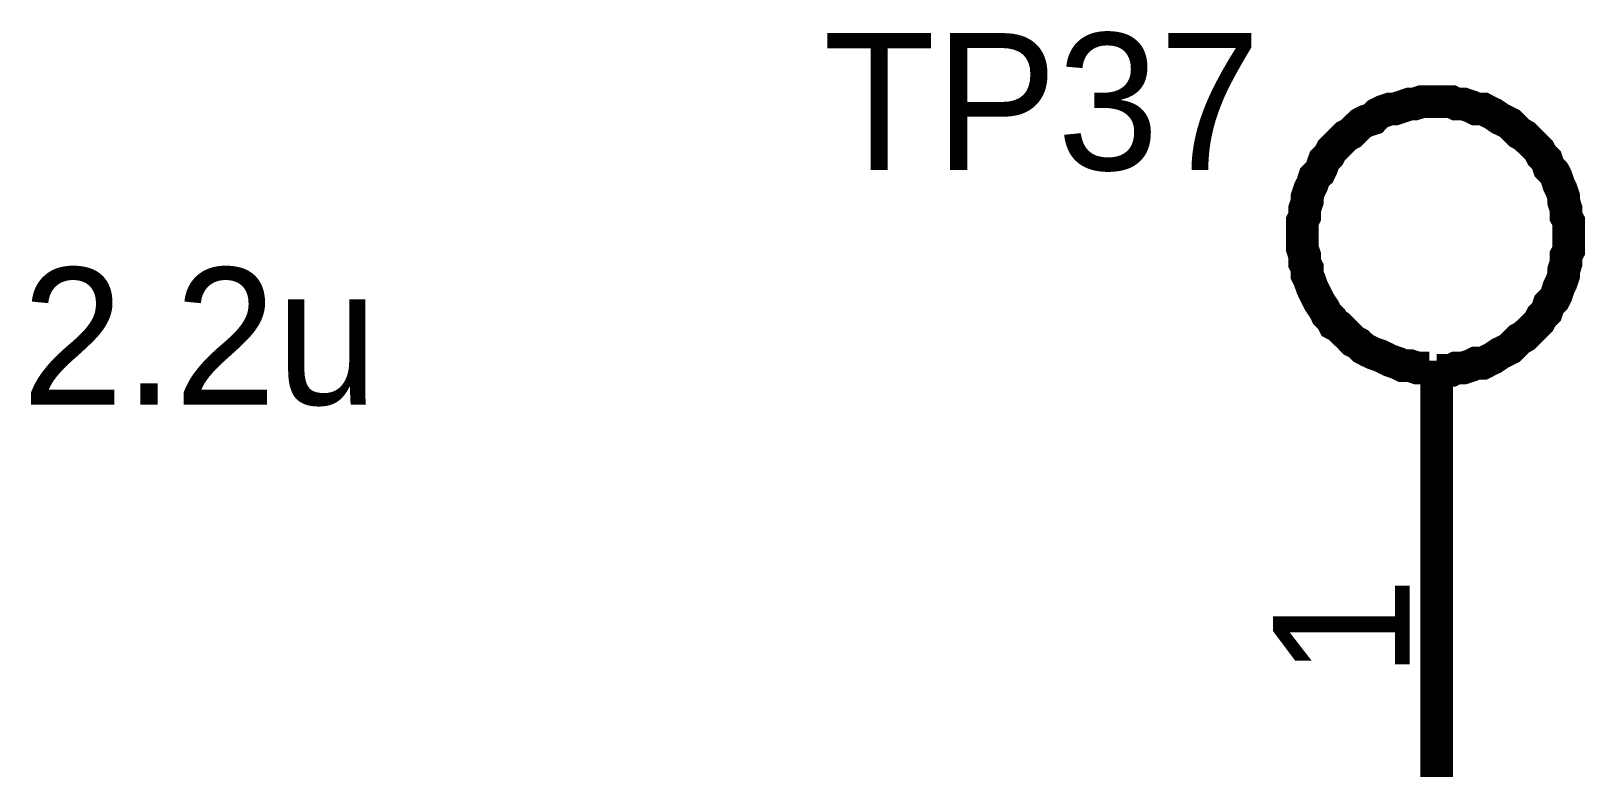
# Model space of a CAD drawing. Header units: millimetres. Extents: x 0 to 800, y 0 to 567.
# Drawn here: x 146.13 to 160.37, y 147.01 to 153.76 of the extents above; entities that cross this region are included whole.
import ezdxf

# ---------------------------------------------------------------- set-up
doc = ezdxf.new("R2010")
doc.units = ezdxf.units.MM
doc.layers.add('Sheet', color=255, linetype='Continuous')

msp = doc.modelspace()

# ---------------------------------------------------------------- linework, layer by layer
at = {"layer": 'Sheet', "const_width": 0.3}
for points in [[(159.012, 153.118), (158.945, 153.118), (158.878, 153.118), (158.81, 153.096), (158.766, 153.096), (158.698, 153.073), (158.631, 153.051), (158.586, 153.051), (158.519, 153.028), (158.474, 153.006), (158.43, 152.961), (158.362, 152.939), (158.318, 152.916), (158.273, 152.872), (158.228, 152.827), (158.183, 152.804), (158.138, 152.76), (158.094, 152.715), (158.049, 152.67), (158.026, 152.625), (157.982, 152.58), (157.959, 152.513), (157.937, 152.468), (157.892, 152.424), (157.87, 152.356), (157.847, 152.312), (157.825, 152.244), (157.825, 152.2), (157.802, 152.132), (157.802, 152.065), (157.78, 152.02), (157.78, 151.953), (157.78, 151.886)], [(160.222, 151.886), (160.222, 151.953), (160.222, 152.02), (160.199, 152.065), (160.199, 152.132), (160.177, 152.2), (160.177, 152.244), (160.154, 152.312), (160.132, 152.356), (160.11, 152.424), (160.087, 152.468), (160.042, 152.513), (160.02, 152.58), (159.975, 152.625), (159.953, 152.67), (159.908, 152.715), (159.863, 152.76), (159.818, 152.804), (159.774, 152.827), (159.729, 152.872), (159.684, 152.916), (159.639, 152.939), (159.594, 152.961), (159.527, 153.006), (159.482, 153.028), (159.438, 153.051), (159.37, 153.051), (159.326, 153.073), (159.258, 153.096), (159.191, 153.096), (159.146, 153.118), (159.079, 153.118), (159.012, 153.118)], [(157.78, 151.886), (157.78, 151.819), (157.78, 151.774), (157.802, 151.707), (157.802, 151.64), (157.825, 151.595), (157.825, 151.528), (157.847, 151.483), (157.87, 151.416), (157.892, 151.371), (157.914, 151.326), (157.937, 151.281), (157.982, 151.214), (158.004, 151.169), (158.049, 151.124), (158.071, 151.08), (158.116, 151.057), (158.161, 151.012), (158.206, 150.968), (158.25, 150.923), (158.295, 150.9), (158.34, 150.856), (158.385, 150.833), (158.43, 150.811), (158.497, 150.788), (158.542, 150.766), (158.586, 150.744), (158.654, 150.721), (158.698, 150.699), (158.766, 150.699), (158.833, 150.677), (158.878, 150.677), (158.945, 150.677)], [(159.012, 150.654), (159.079, 150.654), (159.146, 150.654), (159.191, 150.677), (159.258, 150.677), (159.326, 150.699), (159.37, 150.721), (159.438, 150.721), (159.482, 150.744), (159.527, 150.766), (159.594, 150.811), (159.639, 150.833), (159.684, 150.856), (159.729, 150.9), (159.774, 150.945), (159.818, 150.968), (159.863, 151.012), (159.908, 151.057), (159.953, 151.102), (159.975, 151.147), (160.02, 151.192), (160.042, 151.259), (160.087, 151.304), (160.11, 151.348), (160.132, 151.416), (160.154, 151.46), (160.177, 151.528), (160.177, 151.572), (160.199, 151.64), (160.199, 151.707), (160.222, 151.752), (160.222, 151.819), (160.222, 151.886)], [(159.012, 150.744), (159.012, 147.249)], [(159.012, 147.249), (159.012, 140.328)]]:
    msp.add_lwpolyline(points, dxfattribs=at)

# ---------------------------------------------------------------- texts
at = {"layer": 'Sheet'}
for s, p in [('TP37', (153.39, 152.491)), ('2.2u', (146.043, 150.341))]:
    msp.add_text(s, height=1.2543, dxfattribs=at).set_placement(p)
msp.add_text('1', height=1.254, rotation=90, dxfattribs=at).set_placement((158.766, 147.832))

doc.saveas('drawing.dxf')
